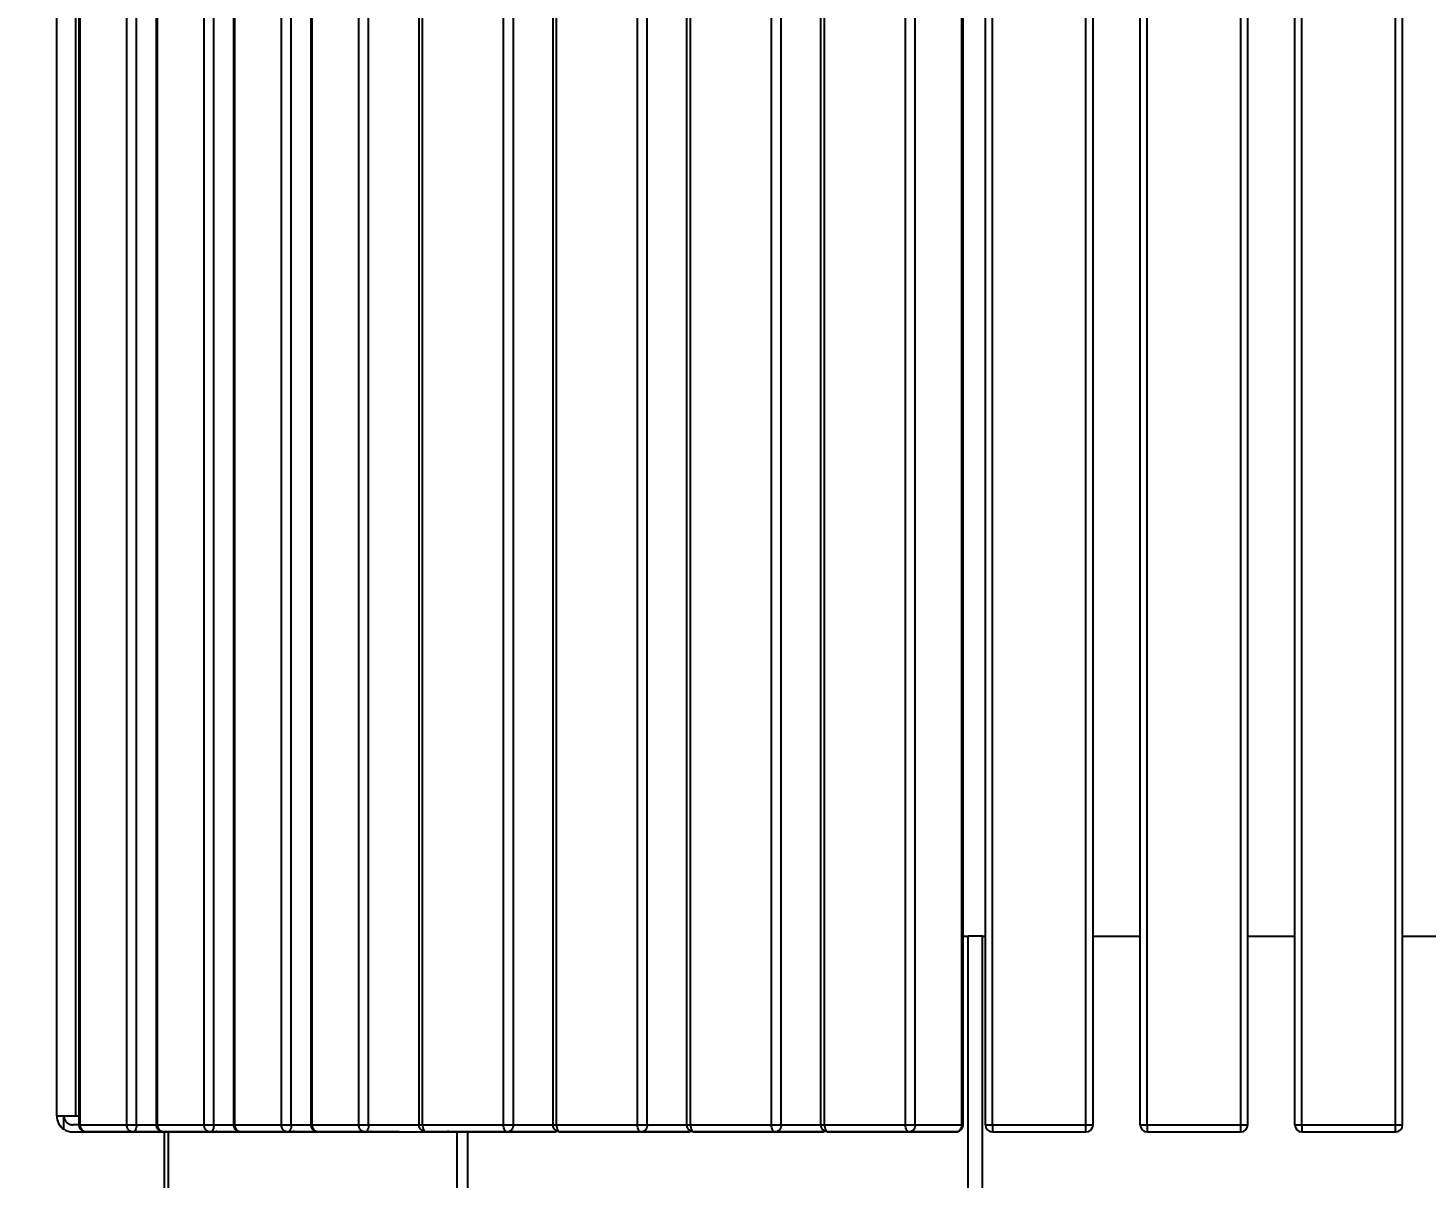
# Model space of a CAD drawing. Header units: millimetres. Extents: x 10366 to 13995, y 24552 to 29685.
# Drawn here: x 10783.2 to 11172.3, y 26314.7 to 26634.8 of the extents above; entities that cross this region are included whole.
import ezdxf

# ---------------------------------------------------------------- set-up
doc = ezdxf.new("R2010")
doc.units = ezdxf.units.MM
doc.header["$LTSCALE"] = 3
doc.layers.add('Default', color=7, linetype='Continuous')
doc.styles.get("Standard").update_dxf_attribs({"font": 'arial.ttf'})
doc.dimstyles.new('MATEUSZ', dxfattribs={"dimtxt": 35, "dimasz": 16, "dimexe": 0.18, "dimexo": 0.0625, "dimgap": 0.09, "dimtad": 0, "dimdec": 0, "dimdsep": 46, "dimtxsty": 'Standard', "dimblk": 'DOT', "dimcen": 0.09, "dimse1": 1, "dimse2": 1, "dimadec": 0, "dimazin": 0, "dimtfac": 1, "dimtdec": 0, "dimtofl": 0, "dimtmove": 0, "dimatfit": 3, "dimfxl": 1, "dimtolj": 1, "dimtzin": 0, "dimlwd": 9, "dimlwe": 9, "dimarcsym": 0})

# ---------------------------------------------------------------- blocks, each defined once
blk = doc.blocks.new('_Dot')
at = {"color": 0, "linetype": 'ByBlock', "lineweight": -2}
blk.add_line((-0.5, 0), (-1, 0), dxfattribs=at)
at = {"color": 0, "linetype": 'ByBlock', "const_width": 0.5}
blk.add_lwpolyline([(-0.25, 0, 1), (0.25, 0, 1)], format="xyb", close=True, dxfattribs=at)
blk = doc.blocks.new('*D26')
at = {"color": 0, "lineweight": 9, "transparency": 16777216}
for p, q in [((10807.15, 26122.93), (11090.39, 26122.93)), ((11451.3, 26122.93), (11168.07, 26122.93))]:
    blk.add_line(p, q, dxfattribs=at)
at = {"layer": 'Defpoints', "color": 0, "transparency": 16777216}
for p in [(10791.15, 26331.99), (11467.3, 26331.99), (11467.3, 26122.93)]:
    blk.add_point(p, dxfattribs=at)
at = {"color": 0, "lineweight": 9, "transparency": 16777216, "xscale": 16, "yscale": 16, "zscale": 16, "rotation": 180}
blk.add_blockref('_Dot', (10791.15, 26122.93), dxfattribs=at)
at = {"color": 0, "lineweight": 9, "transparency": 16777216, "xscale": 16, "yscale": 16, "zscale": 16}
blk.add_blockref('_Dot', (11467.3, 26122.93), dxfattribs=at)
at = {"color": 0, "transparency": 16777216, "insert": (11129.23, 26122.93), "char_height": 35, "attachment_point": 5}
blk.add_mtext('\\A1;676', dxfattribs=at)

msp = doc.modelspace()

# ---------------------------------------------------------------- linework, layer by layer
at = {"layer": 'Default'}
for p, q in [((10791.15, 26331.99), (10791.15, 26947.5)), ((10796.49, 26331.99), (10796.49, 26947.5)), ((10797.39, 26329.5), (10797.39, 26949.99)), ((10797.65, 26329.5), (10797.65, 26949.99)), ((10810.65, 26329.5), (10810.65, 26949.99)), ((10813.39, 26329.5), (10813.39, 26949.99)), ((10818.91, 26329.5), (10818.91, 26949.99)), ((10819.18, 26329.5), (10819.18, 26949.99)), ((10832.18, 26329.5), (10832.18, 26949.99)), ((10834.91, 26329.5), (10834.91, 26949.99)), ((10840.44, 26329.5), (10840.44, 26949.99)), ((10840.71, 26329.5), (10840.71, 26949.99)), ((10853.71, 26329.5), (10853.71, 26949.99)), ((10856.44, 26329.5), (10856.44, 26949.99)), ((10861.97, 26329.5), (10861.97, 26949.99)), ((10862.24, 26329.5), (10862.24, 26949.99)), ((10875.24, 26329.5), (10875.24, 26949.99)), ((10877.97, 26329.5), (10877.97, 26949.99)), ((10892, 26329.5), (10892, 26949.99)), ((10893, 26329.5), (10893, 26949.99)), ((10915.51, 26329.5), (10915.51, 26949.99)), ((10918.25, 26329.5), (10918.25, 26949.99)), ((10929.29, 26329.5), (10929.29, 26949.99)), ((10930.29, 26329.5), (10930.29, 26949.99)), ((10952.8, 26329.5), (10952.8, 26949.99)), ((10955.54, 26329.5), (10955.54, 26949.99)), ((10966.58, 26329.5), (10966.58, 26949.99)), ((10967.58, 26329.5), (10967.58, 26949.99)), ((10990.09, 26329.5), (10990.09, 26949.99)), ((10992.83, 26329.5), (10992.83, 26949.99)), ((11003.87, 26329.5), (11003.87, 26949.99)), ((11004.87, 26329.5), (11004.87, 26949.99)), ((11027.38, 26329.5), (11027.38, 26949.99)), ((11030.11, 26329.5), (11030.11, 26949.99)), ((11043.11, 26329.5), (11043.11, 26949.99)), ((11043.38, 26949.99), (11043.38, 26329.5)), ((11049.64, 26329.5), (11049.64, 26949.99)), ((11051.64, 26329.5), (11051.64, 26949.99)), ((11077.64, 26329.5), (11077.64, 26949.99)), ((11079.64, 26329.5), (11079.64, 26949.99)), ((11092.7, 26329.5), (11092.7, 26949.99)), ((11094.7, 26329.5), (11094.7, 26949.99)), ((11120.7, 26329.5), (11120.7, 26949.99)), ((11122.7, 26329.5), (11122.7, 26949.99)), ((11135.76, 26329.5), (11135.76, 26949.99)), ((11137.76, 26329.5), (11137.76, 26949.99)), ((11163.76, 26329.5), (11163.76, 26949.99)), ((11165.76, 26329.5), (11165.76, 26949.99)), ((11043.11, 26381.99), (11044.82, 26381.99)), ((11044.82, 26254.99), (11044.82, 26381.99)), ((11048.83, 26381.99), (11049.64, 26381.99)), ((11048.83, 26254.99), (11048.83, 26381.99)), ((11079.64, 26381.99), (11092.7, 26381.99)), ((11122.7, 26381.99), (11135.76, 26381.99)), ((11165.76, 26381.99), (11178.81, 26381.99)), ((10793.15, 26328.25), (10793.15, 26331.99)), ((10797.65, 26329.5), (10795.64, 26329.5)), ((10796.49, 26331.99), (10797.65, 26331.99)), ((10797.65, 26329.5), (10810.65, 26329.5)), ((10813.39, 26329.5), (10819.18, 26329.5)), ((10819.18, 26329.5), (10832.18, 26329.5)), ((10834.91, 26329.5), (10840.71, 26329.5)), ((10840.71, 26329.5), (10853.71, 26329.5)), ((10856.44, 26329.5), (10862.24, 26329.5)), ((10862.24, 26329.5), (10875.24, 26329.5)), ((10877.97, 26329.5), (10892.34, 26329.5)), ((10893, 26329.5), (10915.51, 26329.5)), ((10918.25, 26329.5), (10929.29, 26329.5)), ((10930.29, 26329.5), (10952.8, 26329.5)), ((10955.54, 26329.5), (10966.98, 26329.5)), ((10967.58, 26329.5), (10990.09, 26329.5)), ((10992.83, 26329.5), (11004.2, 26329.5)), ((11004.87, 26329.5), (11027.38, 26329.5)), ((11030.11, 26329.5), (11043.11, 26329.5)), ((11051.64, 26329.5), (11077.64, 26329.5)), ((11094.7, 26329.5), (11120.7, 26329.5)), ((11137.76, 26329.5), (11163.76, 26329.5)), ((10795.64, 26327.5), (10818.85, 26327.5)), ((10799.39, 26327.5), (10812.39, 26327.5)), ((10821.9, 26327.5), (10799.39, 26327.5)), ((10812.39, 26327.5), (10834.9, 26327.5)), ((10820.91, 26327.5), (10833.91, 26327.5)), ((10843.43, 26327.5), (10820.91, 26327.5)), ((10821.15, 26254.99), (10821.15, 26327.5)), ((10822.23, 26254.99), (10822.23, 26327.5)), ((10833.91, 26327.5), (10856.43, 26327.5)), ((10842.44, 26327.5), (10855.44, 26327.5)), ((10864.96, 26327.5), (10842.44, 26327.5)), ((10855.44, 26327.5), (10877.96, 26327.5)), ((10863.97, 26327.5), (10876.97, 26327.5)), ((10886.49, 26327.5), (10863.97, 26327.5)), ((10876.97, 26327.5), (10899.49, 26327.5)), ((10894, 26327.5), (10916.51, 26327.5)), ((10907, 26327.5), (10894, 26327.5)), ((10902.63, 26254.99), (10902.63, 26327.5)), ((10905.56, 26254.99), (10905.56, 26327.5)), ((10929.51, 26327.5), (10907, 26327.5)), ((10916.51, 26327.5), (10929.51, 26327.5)), ((10931.29, 26327.5), (10953.8, 26327.5)), ((10944.29, 26327.5), (10931.29, 26327.5)), ((10966.8, 26327.5), (10944.29, 26327.5)), ((10953.8, 26327.5), (10966.8, 26327.5)), ((10968.58, 26327.5), (10991.09, 26327.5)), ((10981.58, 26327.5), (10968.58, 26327.5)), ((11004.09, 26327.5), (10981.58, 26327.5)), ((10991.09, 26327.5), (11004.09, 26327.5)), ((11005.87, 26327.5), (11028.38, 26327.5)), ((11018.87, 26327.5), (11005.87, 26327.5)), ((11041.38, 26327.5), (11018.87, 26327.5)), ((11028.38, 26327.5), (11041.38, 26327.5)), ((11051.64, 26327.5), (11077.64, 26327.5)), ((11094.7, 26327.5), (11120.7, 26327.5)), ((11137.76, 26327.5), (11163.76, 26327.5))]:
    msp.add_line(p, q, dxfattribs=at)
for points in [[(11048.83, 26381.99, 0), (11044.82, 26381.99, 0)], [(10791.15, 26331.99, 0), (10791.19, 26331.43, 0), (10791.29, 26330.89, 0), (10791.46, 26330.36, 0), (10791.69, 26329.86, 0), (10791.98, 26329.39, 0), (10792.32, 26328.96, 0), (10792.72, 26328.58, 0), (10793.15, 26328.25, 0)], [(10791.15, 26331.99, 0), (10791.15, 26331.99, 0), (10791.15, 26331.99, 0), (10791.15, 26331.99, 0), (10791.15, 26331.99, 0), (10791.15, 26331.99, 0), (10791.15, 26331.99, 0), (10791.15, 26331.99, 0), (10791.15, 26331.99, 0), (10791.15, 26331.99, 0), (10791.15, 26331.99, 0), (10791.15, 26331.99, 0), (10791.15, 26331.99, 0), (10791.15, 26331.99, 0), (10791.16, 26331.99, 0), (10791.16, 26331.99, 0), (10791.2, 26331.99, 0), (10791.34, 26331.99, 0), (10792.74, 26331.99, 0), (10796.49, 26331.99, 0)], [(10793.15, 26331.99, 0), (10793.17, 26331.74, 0), (10793.2, 26331.5, 0), (10793.26, 26331.26, 0), (10793.35, 26331.03, 0), (10793.45, 26330.8, 0), (10793.58, 26330.59, 0), (10793.73, 26330.4, 0), (10793.89, 26330.22, 0), (10794.07, 26330.05, 0), (10794.27, 26329.91, 0), (10794.48, 26329.79, 0), (10794.7, 26329.68, 0), (10794.93, 26329.6, 0), (10795.16, 26329.54, 0), (10795.4, 26329.51, 0), (10795.64, 26329.5, 0)], [(10799.39, 26327.5, 0), (10799.18, 26327.51, 0), (10798.97, 26327.54, 0), (10798.77, 26327.59, 0), (10798.58, 26327.67, 0), (10798.39, 26327.76, 0), (10798.23, 26327.86, 0), (10798.07, 26327.99, 0), (10797.93, 26328.13, 0), (10797.8, 26328.27, 0), (10797.69, 26328.43, 0), (10797.6, 26328.6, 0), (10797.52, 26328.77, 0), (10797.46, 26328.95, 0), (10797.42, 26329.12, 0), (10797.39, 26329.31, 0), (10797.39, 26329.5, 0)], [(10797.65, 26329.5, 0), (10797.68, 26329.13, 0), (10797.77, 26328.76, 0), (10797.85, 26328.58, 0), (10797.94, 26328.4, 0), (10798.04, 26328.23, 0), (10798.16, 26328.08, 0), (10798.29, 26327.94, 0), (10798.44, 26327.82, 0), (10798.59, 26327.72, 0), (10798.75, 26327.64, 0), (10798.91, 26327.57, 0), (10799.07, 26327.53, 0), (10799.23, 26327.5, 0), (10799.39, 26327.5, 0)], [(10810.65, 26329.5, 0), (10813.39, 26329.5, 0)], [(10812.39, 26327.5, 0), (10812.23, 26327.5, 0), (10812.07, 26327.53, 0), (10811.91, 26327.57, 0), (10811.75, 26327.64, 0), (10811.59, 26327.72, 0), (10811.44, 26327.82, 0), (10811.29, 26327.94, 0), (10811.16, 26328.08, 0), (10811.04, 26328.23, 0), (10810.94, 26328.4, 0), (10810.85, 26328.58, 0), (10810.77, 26328.76, 0), (10810.72, 26328.95, 0), (10810.68, 26329.13, 0), (10810.65, 26329.5, 0)], [(10813.39, 26329.5, 0), (10813.37, 26329.13, 0), (10813.31, 26328.76, 0), (10813.22, 26328.4, 0), (10813.09, 26328.08, 0), (10813.02, 26327.94, 0), (10812.93, 26327.82, 0), (10812.84, 26327.72, 0), (10812.75, 26327.64, 0), (10812.66, 26327.57, 0), (10812.57, 26327.53, 0), (10812.52, 26327.51, 0), (10812.48, 26327.5, 0), (10812.43, 26327.5, 0), (10812.39, 26327.5, 0)], [(10820.91, 26327.5, 0), (10820.71, 26327.51, 0), (10820.5, 26327.54, 0), (10820.3, 26327.59, 0), (10820.11, 26327.67, 0), (10819.92, 26327.76, 0), (10819.76, 26327.86, 0), (10819.6, 26327.99, 0), (10819.46, 26328.13, 0), (10819.33, 26328.27, 0), (10819.22, 26328.43, 0), (10819.13, 26328.6, 0), (10819.05, 26328.77, 0), (10818.99, 26328.95, 0), (10818.95, 26329.12, 0), (10818.92, 26329.31, 0), (10818.91, 26329.5, 0)], [(10819.18, 26329.5, 0), (10819.21, 26329.13, 0), (10819.3, 26328.76, 0), (10819.38, 26328.58, 0), (10819.46, 26328.4, 0), (10819.57, 26328.23, 0), (10819.69, 26328.08, 0), (10819.82, 26327.94, 0), (10819.97, 26327.82, 0), (10820.12, 26327.72, 0), (10820.28, 26327.64, 0), (10820.44, 26327.57, 0), (10820.6, 26327.53, 0), (10820.76, 26327.5, 0), (10820.91, 26327.5, 0)], [(10832.18, 26329.5, 0), (10834.91, 26329.5, 0)], [(10833.91, 26327.5, 0), (10833.76, 26327.5, 0), (10833.6, 26327.53, 0), (10833.44, 26327.57, 0), (10833.28, 26327.64, 0), (10833.12, 26327.72, 0), (10832.97, 26327.82, 0), (10832.82, 26327.94, 0), (10832.69, 26328.08, 0), (10832.57, 26328.23, 0), (10832.46, 26328.4, 0), (10832.38, 26328.58, 0), (10832.3, 26328.76, 0), (10832.25, 26328.95, 0), (10832.21, 26329.13, 0), (10832.18, 26329.5, 0)], [(10834.91, 26329.5, 0), (10834.9, 26329.13, 0), (10834.84, 26328.76, 0), (10834.75, 26328.4, 0), (10834.62, 26328.08, 0), (10834.54, 26327.94, 0), (10834.46, 26327.82, 0), (10834.37, 26327.72, 0), (10834.28, 26327.64, 0), (10834.19, 26327.57, 0), (10834.1, 26327.53, 0), (10834.05, 26327.51, 0), (10834, 26327.5, 0), (10833.96, 26327.5, 0), (10833.91, 26327.5, 0)], [(10842.44, 26327.5, 0), (10842.24, 26327.51, 0), (10842.03, 26327.54, 0), (10841.83, 26327.59, 0), (10841.64, 26327.67, 0), (10841.45, 26327.76, 0), (10841.28, 26327.86, 0), (10841.13, 26327.99, 0), (10840.99, 26328.13, 0), (10840.86, 26328.27, 0), (10840.75, 26328.43, 0), (10840.66, 26328.6, 0), (10840.58, 26328.77, 0), (10840.52, 26328.95, 0), (10840.48, 26329.12, 0), (10840.45, 26329.31, 0), (10840.44, 26329.5, 0)], [(10840.71, 26329.5, 0), (10840.74, 26329.13, 0), (10840.83, 26328.76, 0), (10840.9, 26328.58, 0), (10840.99, 26328.4, 0), (10841.1, 26328.23, 0), (10841.22, 26328.08, 0), (10841.35, 26327.94, 0), (10841.5, 26327.82, 0), (10841.65, 26327.72, 0), (10841.81, 26327.64, 0), (10841.97, 26327.57, 0), (10842.13, 26327.53, 0), (10842.29, 26327.5, 0), (10842.44, 26327.5, 0)], [(10853.71, 26329.5, 0), (10856.44, 26329.5, 0)], [(10855.44, 26327.5, 0), (10855.29, 26327.5, 0), (10855.13, 26327.53, 0), (10854.97, 26327.57, 0), (10854.81, 26327.64, 0), (10854.65, 26327.72, 0), (10854.5, 26327.82, 0), (10854.35, 26327.94, 0), (10854.22, 26328.08, 0), (10854.1, 26328.23, 0), (10853.99, 26328.4, 0), (10853.9, 26328.58, 0), (10853.83, 26328.76, 0), (10853.78, 26328.95, 0), (10853.74, 26329.13, 0), (10853.71, 26329.5, 0)], [(10856.44, 26329.5, 0), (10856.43, 26329.13, 0), (10856.37, 26328.76, 0), (10856.28, 26328.4, 0), (10856.15, 26328.08, 0), (10856.07, 26327.94, 0), (10855.99, 26327.82, 0), (10855.9, 26327.72, 0), (10855.81, 26327.64, 0), (10855.72, 26327.57, 0), (10855.63, 26327.53, 0), (10855.58, 26327.51, 0), (10855.53, 26327.5, 0), (10855.49, 26327.5, 0), (10855.44, 26327.5, 0)], [(10863.97, 26327.5, 0), (10863.76, 26327.51, 0), (10863.56, 26327.54, 0), (10863.36, 26327.59, 0), (10863.16, 26327.67, 0), (10862.98, 26327.76, 0), (10862.81, 26327.86, 0), (10862.66, 26327.99, 0), (10862.51, 26328.13, 0), (10862.39, 26328.27, 0), (10862.28, 26328.43, 0), (10862.19, 26328.6, 0), (10862.11, 26328.77, 0), (10862.05, 26328.95, 0), (10862.01, 26329.12, 0), (10861.98, 26329.31, 0), (10861.97, 26329.5, 0)], [(10862.24, 26329.5, 0), (10862.27, 26329.13, 0), (10862.36, 26328.76, 0), (10862.43, 26328.58, 0), (10862.52, 26328.4, 0), (10862.63, 26328.23, 0), (10862.75, 26328.08, 0), (10862.88, 26327.94, 0), (10863.02, 26327.82, 0), (10863.18, 26327.72, 0), (10863.33, 26327.64, 0), (10863.5, 26327.57, 0), (10863.66, 26327.53, 0), (10863.82, 26327.5, 0), (10863.97, 26327.5, 0)], [(10875.24, 26329.5, 0), (10877.97, 26329.5, 0)], [(10876.97, 26327.5, 0), (10876.82, 26327.5, 0), (10876.66, 26327.53, 0), (10876.5, 26327.57, 0), (10876.33, 26327.64, 0), (10876.18, 26327.72, 0), (10876.02, 26327.82, 0), (10875.88, 26327.94, 0), (10875.75, 26328.08, 0), (10875.63, 26328.23, 0), (10875.52, 26328.4, 0), (10875.43, 26328.58, 0), (10875.36, 26328.76, 0), (10875.31, 26328.95, 0), (10875.27, 26329.13, 0), (10875.24, 26329.5, 0)], [(10877.97, 26329.5, 0), (10877.96, 26329.13, 0), (10877.9, 26328.76, 0), (10877.81, 26328.4, 0), (10877.68, 26328.08, 0), (10877.6, 26327.94, 0), (10877.52, 26327.82, 0), (10877.43, 26327.72, 0), (10877.34, 26327.64, 0), (10877.25, 26327.57, 0), (10877.15, 26327.53, 0), (10877.11, 26327.51, 0), (10877.06, 26327.5, 0), (10877.02, 26327.5, 0), (10876.97, 26327.5, 0)], [(10892, 26329.5, 0), (10892, 26329.5, 0), (10892, 26329.5, 0), (10892, 26329.5, 0), (10892, 26329.5, 0), (10892, 26329.5, 0), (10892, 26329.5, 0), (10892, 26329.5, 0), (10892, 26329.5, 0), (10892, 26329.5, 0), (10892, 26329.5, 0), (10892, 26329.5, 0), (10892, 26329.5, 0), (10892.01, 26329.5, 0), (10892.03, 26329.5, 0), (10892.28, 26329.5, 0), (10893, 26329.5, 0)], [(10894, 26327.5, 0), (10893.8, 26327.51, 0), (10893.6, 26327.54, 0), (10893.4, 26327.59, 0), (10893.21, 26327.66, 0), (10893.03, 26327.75, 0), (10892.86, 26327.85, 0), (10892.7, 26327.97, 0), (10892.56, 26328.11, 0), (10892.43, 26328.25, 0), (10892.32, 26328.41, 0), (10892.22, 26328.57, 0), (10892.14, 26328.75, 0), (10892.08, 26328.93, 0), (10892.03, 26329.11, 0), (10892.01, 26329.31, 0), (10892, 26329.5, 0)], [(10893, 26329.5, 0), (10893.01, 26329.13, 0), (10893.07, 26328.76, 0), (10893.16, 26328.4, 0), (10893.29, 26328.08, 0), (10893.37, 26327.94, 0), (10893.45, 26327.82, 0), (10893.54, 26327.72, 0), (10893.63, 26327.64, 0), (10893.72, 26327.57, 0), (10893.82, 26327.53, 0), (10893.86, 26327.51, 0), (10893.91, 26327.5, 0), (10893.95, 26327.5, 0), (10894, 26327.5, 0)], [(10915.51, 26329.5, 0), (10918.25, 26329.5, 0)], [(10916.51, 26327.5, 0), (10916.47, 26327.5, 0), (10916.42, 26327.5, 0), (10916.38, 26327.51, 0), (10916.29, 26327.55, 0), (10916.19, 26327.6, 0), (10916.1, 26327.67, 0), (10916.01, 26327.77, 0), (10915.93, 26327.88, 0), (10915.85, 26328.01, 0), (10915.71, 26328.32, 0), (10915.6, 26328.67, 0), (10915.54, 26329.04, 0), (10915.51, 26329.5, 0)], [(10918.25, 26329.5, 0), (10918.22, 26329.13, 0), (10918.13, 26328.76, 0), (10918.05, 26328.58, 0), (10917.96, 26328.4, 0), (10917.86, 26328.23, 0), (10917.74, 26328.08, 0), (10917.61, 26327.94, 0), (10917.46, 26327.82, 0), (10917.31, 26327.72, 0), (10917.15, 26327.64, 0), (10916.99, 26327.57, 0), (10916.83, 26327.53, 0), (10916.67, 26327.5, 0), (10916.51, 26327.5, 0)], [(10929.56, 26329.5, 0), (10929.31, 26329.5, 0), (10929.29, 26329.5, 0), (10929.29, 26329.5, 0), (10929.29, 26329.5, 0), (10929.29, 26329.5, 0), (10929.29, 26329.5, 0), (10929.29, 26329.5, 0), (10929.29, 26329.5, 0), (10929.29, 26329.5, 0), (10929.29, 26329.5, 0), (10929.29, 26329.5, 0), (10929.29, 26329.5, 0), (10929.29, 26329.5, 0), (10929.29, 26329.5, 0), (10929.29, 26329.5, 0), (10929.29, 26329.5, 0), (10929.29, 26329.5, 0), (10929.29, 26329.5, 0), (10929.29, 26329.5, 0), (10929.29, 26329.5, 0), (10929.29, 26329.5, 0), (10929.31, 26329.5, 0), (10929.45, 26329.5, 0), (10930.29, 26329.5, 0)], [(10931.29, 26327.5, 0), (10931.09, 26327.51, 0), (10930.89, 26327.54, 0), (10930.69, 26327.59, 0), (10930.5, 26327.66, 0), (10930.32, 26327.75, 0), (10930.15, 26327.85, 0), (10929.99, 26327.97, 0), (10929.85, 26328.11, 0), (10929.72, 26328.25, 0), (10929.61, 26328.41, 0), (10929.51, 26328.57, 0), (10929.43, 26328.75, 0), (10929.37, 26328.93, 0), (10929.32, 26329.11, 0), (10929.3, 26329.31, 0), (10929.29, 26329.5, 0)], [(10930.29, 26329.5, 0), (10930.3, 26329.13, 0), (10930.36, 26328.76, 0), (10930.45, 26328.4, 0), (10930.58, 26328.08, 0), (10930.66, 26327.94, 0), (10930.74, 26327.82, 0), (10930.83, 26327.72, 0), (10930.92, 26327.64, 0), (10931.01, 26327.57, 0), (10931.11, 26327.53, 0), (10931.15, 26327.51, 0), (10931.2, 26327.5, 0), (10931.24, 26327.5, 0), (10931.29, 26327.5, 0)], [(10952.8, 26329.5, 0), (10955.54, 26329.5, 0)], [(10953.8, 26327.5, 0), (10953.76, 26327.5, 0), (10953.71, 26327.5, 0), (10953.67, 26327.51, 0), (10953.58, 26327.55, 0), (10953.48, 26327.6, 0), (10953.39, 26327.67, 0), (10953.3, 26327.77, 0), (10953.21, 26327.88, 0), (10953.13, 26328.01, 0), (10953, 26328.32, 0), (10952.89, 26328.67, 0), (10952.83, 26329.04, 0), (10952.8, 26329.5, 0)], [(10955.54, 26329.5, 0), (10955.51, 26329.13, 0), (10955.41, 26328.76, 0), (10955.34, 26328.58, 0), (10955.25, 26328.4, 0), (10955.15, 26328.23, 0), (10955.03, 26328.08, 0), (10954.9, 26327.94, 0), (10954.75, 26327.82, 0), (10954.6, 26327.72, 0), (10954.44, 26327.64, 0), (10954.28, 26327.57, 0), (10954.12, 26327.53, 0), (10953.96, 26327.5, 0), (10953.8, 26327.5, 0)], [(10966.58, 26329.5, 0), (10966.58, 26329.5, 0), (10966.58, 26329.5, 0), (10966.58, 26329.5, 0), (10966.58, 26329.5, 0), (10966.58, 26329.5, 0), (10966.58, 26329.5, 0), (10966.58, 26329.5, 0), (10966.58, 26329.5, 0), (10966.58, 26329.5, 0), (10966.58, 26329.5, 0), (10966.58, 26329.5, 0), (10966.58, 26329.5, 0), (10966.58, 26329.5, 0), (10966.61, 26329.5, 0), (10966.85, 26329.5, 0), (10967.58, 26329.5, 0)], [(10968.58, 26327.5, 0), (10968.37, 26327.51, 0), (10968.18, 26327.54, 0), (10967.98, 26327.59, 0), (10967.79, 26327.66, 0), (10967.61, 26327.75, 0), (10967.44, 26327.85, 0), (10967.28, 26327.97, 0), (10967.14, 26328.11, 0), (10967.01, 26328.25, 0), (10966.9, 26328.41, 0), (10966.8, 26328.57, 0), (10966.72, 26328.75, 0), (10966.66, 26328.93, 0), (10966.61, 26329.11, 0), (10966.59, 26329.31, 0), (10966.58, 26329.5, 0)], [(10967.58, 26329.5, 0), (10967.59, 26329.13, 0), (10967.65, 26328.76, 0), (10967.74, 26328.4, 0), (10967.87, 26328.08, 0), (10967.95, 26327.94, 0), (10968.03, 26327.82, 0), (10968.12, 26327.72, 0), (10968.21, 26327.64, 0), (10968.3, 26327.57, 0), (10968.39, 26327.53, 0), (10968.44, 26327.51, 0), (10968.49, 26327.5, 0), (10968.53, 26327.5, 0), (10968.58, 26327.5, 0)], [(10990.09, 26329.5, 0), (10992.83, 26329.5, 0)], [(10991.09, 26327.5, 0), (10991.05, 26327.5, 0), (10991, 26327.5, 0), (10990.96, 26327.51, 0), (10990.86, 26327.55, 0), (10990.77, 26327.6, 0), (10990.68, 26327.67, 0), (10990.59, 26327.77, 0), (10990.5, 26327.88, 0), (10990.42, 26328.01, 0), (10990.29, 26328.32, 0), (10990.18, 26328.67, 0), (10990.12, 26329.04, 0), (10990.09, 26329.5, 0)], [(10992.83, 26329.5, 0), (10992.8, 26329.13, 0), (10992.7, 26328.76, 0), (10992.63, 26328.58, 0), (10992.54, 26328.4, 0), (10992.44, 26328.23, 0), (10992.32, 26328.08, 0), (10992.18, 26327.94, 0), (10992.04, 26327.82, 0), (10991.89, 26327.72, 0), (10991.73, 26327.64, 0), (10991.57, 26327.57, 0), (10991.41, 26327.53, 0), (10991.25, 26327.5, 0), (10991.09, 26327.5, 0)], [(11003.87, 26329.5, 0), (11003.87, 26329.5, 0), (11003.87, 26329.5, 0), (11003.87, 26329.5, 0), (11003.87, 26329.5, 0), (11003.87, 26329.5, 0), (11003.87, 26329.5, 0), (11003.87, 26329.5, 0), (11003.87, 26329.5, 0), (11003.87, 26329.5, 0), (11003.87, 26329.5, 0), (11003.87, 26329.5, 0), (11003.87, 26329.5, 0), (11003.87, 26329.5, 0), (11003.9, 26329.5, 0), (11004.14, 26329.5, 0), (11004.87, 26329.5, 0)], [(11005.87, 26327.5, 0), (11005.66, 26327.51, 0), (11005.47, 26327.54, 0), (11005.27, 26327.59, 0), (11005.08, 26327.66, 0), (11004.9, 26327.75, 0), (11004.73, 26327.85, 0), (11004.57, 26327.97, 0), (11004.43, 26328.11, 0), (11004.3, 26328.25, 0), (11004.19, 26328.41, 0), (11004.09, 26328.57, 0), (11004.01, 26328.75, 0), (11003.95, 26328.93, 0), (11003.9, 26329.11, 0), (11003.87, 26329.31, 0), (11003.87, 26329.5, 0)], [(11004.87, 26329.5, 0), (11004.88, 26329.13, 0), (11004.94, 26328.76, 0), (11005.03, 26328.4, 0), (11005.16, 26328.08, 0), (11005.24, 26327.94, 0), (11005.32, 26327.82, 0), (11005.41, 26327.72, 0), (11005.5, 26327.64, 0), (11005.59, 26327.57, 0), (11005.68, 26327.53, 0), (11005.73, 26327.51, 0), (11005.78, 26327.5, 0), (11005.82, 26327.5, 0), (11005.87, 26327.5, 0)], [(11027.38, 26329.5, 0), (11030.11, 26329.5, 0)], [(11028.38, 26327.5, 0), (11028.34, 26327.5, 0), (11028.29, 26327.5, 0), (11028.25, 26327.51, 0), (11028.15, 26327.55, 0), (11028.06, 26327.6, 0), (11027.97, 26327.67, 0), (11027.88, 26327.77, 0), (11027.79, 26327.88, 0), (11027.71, 26328.01, 0), (11027.57, 26328.32, 0), (11027.47, 26328.67, 0), (11027.41, 26329.04, 0), (11027.38, 26329.5, 0)], [(11030.11, 26329.5, 0), (11030.09, 26329.13, 0), (11029.99, 26328.76, 0), (11029.92, 26328.58, 0), (11029.83, 26328.4, 0), (11029.73, 26328.23, 0), (11029.61, 26328.08, 0), (11029.47, 26327.94, 0), (11029.33, 26327.82, 0), (11029.18, 26327.72, 0), (11029.02, 26327.64, 0), (11028.86, 26327.57, 0), (11028.7, 26327.53, 0), (11028.54, 26327.5, 0), (11028.38, 26327.5, 0)], [(11041.38, 26327.5, 0), (11041.54, 26327.5, 0), (11041.7, 26327.53, 0), (11041.86, 26327.57, 0), (11042.02, 26327.64, 0), (11042.18, 26327.72, 0), (11042.33, 26327.82, 0), (11042.47, 26327.94, 0), (11042.61, 26328.08, 0), (11042.73, 26328.23, 0), (11042.83, 26328.4, 0), (11042.92, 26328.58, 0), (11042.99, 26328.76, 0), (11043.05, 26328.95, 0), (11043.09, 26329.13, 0), (11043.11, 26329.5, 0)], [(11043.38, 26329.5, 0), (11043.37, 26329.29, 0), (11043.34, 26329.09, 0), (11043.29, 26328.88, 0), (11043.21, 26328.69, 0), (11043.12, 26328.51, 0), (11043.01, 26328.34, 0), (11042.89, 26328.18, 0), (11042.75, 26328.04, 0), (11042.61, 26327.92, 0), (11042.45, 26327.8, 0), (11042.28, 26327.71, 0), (11042.11, 26327.63, 0), (11041.93, 26327.57, 0), (11041.75, 26327.53, 0), (11041.57, 26327.5, 0), (11041.38, 26327.5, 0)], [(11049.64, 26329.5, 0), (11049.64, 26329.5, 0), (11049.64, 26329.5, 0), (11049.64, 26329.5, 0), (11049.64, 26329.5, 0), (11049.64, 26329.5, 0), (11049.64, 26329.5, 0), (11049.64, 26329.5, 0), (11049.64, 26329.5, 0), (11049.64, 26329.5, 0), (11049.64, 26329.5, 0), (11049.64, 26329.5, 0), (11049.64, 26329.5, 0), (11049.64, 26329.5, 0), (11049.65, 26329.5, 0), (11049.7, 26329.5, 0), (11049.89, 26329.5, 0), (11051.64, 26329.5, 0)], [(11051.64, 26329.5, 0), (11051.64, 26327.5, 0)], [(11077.64, 26329.5, 0), (11079.64, 26329.5, 0)], [(11077.64, 26327.5, 0), (11077.64, 26327.5, 0), (11077.64, 26327.5, 0), (11077.64, 26327.5, 0), (11077.64, 26327.5, 0), (11077.64, 26327.5, 0), (11077.64, 26327.5, 0), (11077.64, 26327.5, 0), (11077.64, 26327.5, 0), (11077.64, 26327.5, 0), (11077.64, 26327.5, 0), (11077.64, 26327.5, 0), (11077.64, 26327.5, 0), (11077.64, 26327.5, 0), (11077.64, 26327.51, 0), (11077.64, 26327.55, 0), (11077.64, 26327.74, 0), (11077.64, 26329.5, 0)], [(11092.7, 26329.5, 0), (11092.7, 26329.5, 0), (11092.7, 26329.5, 0), (11092.7, 26329.5, 0), (11092.7, 26329.5, 0), (11092.7, 26329.5, 0), (11092.7, 26329.5, 0), (11092.7, 26329.5, 0), (11092.7, 26329.5, 0), (11092.7, 26329.5, 0), (11092.7, 26329.5, 0), (11092.7, 26329.5, 0), (11092.7, 26329.5, 0), (11092.7, 26329.5, 0), (11092.71, 26329.5, 0), (11092.76, 26329.5, 0), (11092.94, 26329.5, 0), (11094.7, 26329.5, 0)], [(11094.7, 26329.5, 0), (11094.7, 26327.5, 0)], [(11120.7, 26329.5, 0), (11122.7, 26329.5, 0)], [(11120.7, 26327.5, 0), (11120.7, 26327.5, 0), (11120.7, 26327.5, 0), (11120.7, 26327.5, 0), (11120.7, 26327.5, 0), (11120.7, 26327.5, 0), (11120.7, 26327.5, 0), (11120.7, 26327.5, 0), (11120.7, 26327.5, 0), (11120.7, 26327.5, 0), (11120.7, 26327.5, 0), (11120.7, 26327.5, 0), (11120.7, 26327.5, 0), (11120.7, 26327.5, 0), (11120.7, 26327.51, 0), (11120.7, 26327.55, 0), (11120.7, 26327.74, 0), (11120.7, 26329.5, 0)], [(11135.76, 26329.5, 0), (11135.76, 26329.5, 0), (11135.76, 26329.5, 0), (11135.76, 26329.5, 0), (11135.76, 26329.5, 0), (11135.76, 26329.5, 0), (11135.76, 26329.5, 0), (11135.76, 26329.5, 0), (11135.76, 26329.5, 0), (11135.76, 26329.5, 0), (11135.76, 26329.5, 0), (11135.76, 26329.5, 0), (11135.76, 26329.5, 0), (11135.76, 26329.5, 0), (11135.77, 26329.5, 0), (11135.81, 26329.5, 0), (11136, 26329.5, 0), (11137.76, 26329.5, 0)], [(11137.76, 26329.5, 0), (11137.76, 26327.5, 0)], [(11163.76, 26329.5, 0), (11165.76, 26329.5, 0)], [(11163.76, 26327.5, 0), (11163.76, 26327.5, 0), (11163.76, 26327.5, 0), (11163.76, 26327.5, 0), (11163.76, 26327.5, 0), (11163.76, 26327.5, 0), (11163.76, 26327.5, 0), (11163.76, 26327.5, 0), (11163.76, 26327.5, 0), (11163.76, 26327.5, 0), (11163.76, 26327.5, 0), (11163.76, 26327.5, 0), (11163.76, 26327.5, 0), (11163.76, 26327.5, 0), (11163.76, 26327.51, 0), (11163.76, 26327.55, 0), (11163.76, 26327.74, 0), (11163.76, 26329.5, 0)], [(10793.15, 26328.25, 0), (10793.73, 26327.92, 0), (10794.34, 26327.69, 0), (10794.99, 26327.54, 0), (10795.64, 26327.5, 0)], [(10835.84, 26327.73, 0), (10835.61, 26327.63, 0), (10835.38, 26327.55, 0), (10835.14, 26327.51, 0), (10834.9, 26327.5, 0)], [(10857.37, 26327.73, 0), (10857.15, 26327.63, 0), (10856.91, 26327.55, 0), (10856.67, 26327.51, 0), (10856.43, 26327.5, 0)], [(10877.96, 26327.5, 0), (10878.03, 26327.5, 0), (10878.1, 26327.52, 0), (10878.17, 26327.54, 0), (10878.25, 26327.58, 0), (10878.32, 26327.63, 0), (10878.39, 26327.69, 0), (10878.46, 26327.77, 0), (10878.53, 26327.85, 0)], [(10878.74, 26327.65, 0), (10878.55, 26327.58, 0), (10878.35, 26327.53, 0), (10878.16, 26327.5, 0), (10877.96, 26327.5, 0)], [(10899.49, 26327.5, 0), (10899.56, 26327.5, 0), (10899.63, 26327.52, 0), (10899.7, 26327.54, 0), (10899.78, 26327.58, 0), (10899.85, 26327.63, 0), (10899.92, 26327.69, 0), (10899.99, 26327.77, 0), (10900.06, 26327.85, 0)], [(10900.27, 26327.66, 0), (10900.08, 26327.59, 0), (10899.89, 26327.53, 0), (10899.69, 26327.5, 0), (10899.49, 26327.5, 0)], [(10929.51, 26327.5, 0), (10929.66, 26327.5, 0), (10929.8, 26327.52, 0), (10929.94, 26327.56, 0), (10930.09, 26327.61, 0), (10930.24, 26327.68, 0), (10930.38, 26327.76, 0), (10930.51, 26327.86, 0), (10930.64, 26327.97, 0)], [(10930.7, 26327.88, 0), (10930.42, 26327.71, 0), (10930.13, 26327.59, 0), (10929.83, 26327.52, 0), (10929.51, 26327.5, 0)], [(10966.8, 26327.5, 0), (10966.94, 26327.5, 0), (10967.09, 26327.52, 0), (10967.23, 26327.56, 0), (10967.38, 26327.61, 0), (10967.52, 26327.68, 0), (10967.67, 26327.76, 0), (10967.8, 26327.86, 0), (10967.93, 26327.97, 0)], [(10967.99, 26327.88, 0), (10967.71, 26327.71, 0), (10967.42, 26327.59, 0), (10967.12, 26327.52, 0), (10966.8, 26327.5, 0)], [(11004.09, 26327.5, 0), (11004.23, 26327.5, 0), (11004.38, 26327.52, 0), (11004.52, 26327.56, 0), (11004.67, 26327.61, 0), (11004.81, 26327.68, 0), (11004.95, 26327.76, 0), (11005.09, 26327.86, 0), (11005.22, 26327.97, 0)], [(11005.27, 26327.88, 0), (11005, 26327.71, 0), (11004.71, 26327.59, 0), (11004.4, 26327.52, 0), (11004.09, 26327.5, 0)]]:
    msp.add_polyline3d(points, dxfattribs=at)
for centre, start, end in [((11051.64, 26329.5), 180, 270), ((11077.64, 26329.5), 270, 0), ((11094.7, 26329.5), 180, 270), ((11120.7, 26329.5), 270, 0), ((11137.76, 26329.5), 180, 270), ((11163.76, 26329.5), 270, 0)]:
    msp.add_arc(centre, 2, start, end, dxfattribs=at)

# ---------------------------------------------------------------- dimensions: what is measured, and where the dimension line sits
dim = msp.add_linear_dim(base=(11467.3, 26122.93), p1=(10791.15, 26331.99), p2=(11467.3, 26331.99), dimstyle='MATEUSZ')
dim.commit()
dim.dimension.update_dxf_attribs({"geometry": '*D26', "text_midpoint": (11129.23, 26122.93)})

doc.saveas('drawing.dxf')
